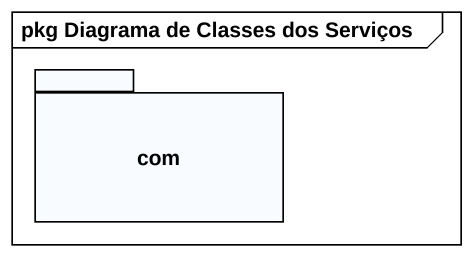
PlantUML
@startuml
mainframe pkg Diagrama de Classes dos Serviços
package com {
}
@enduml
